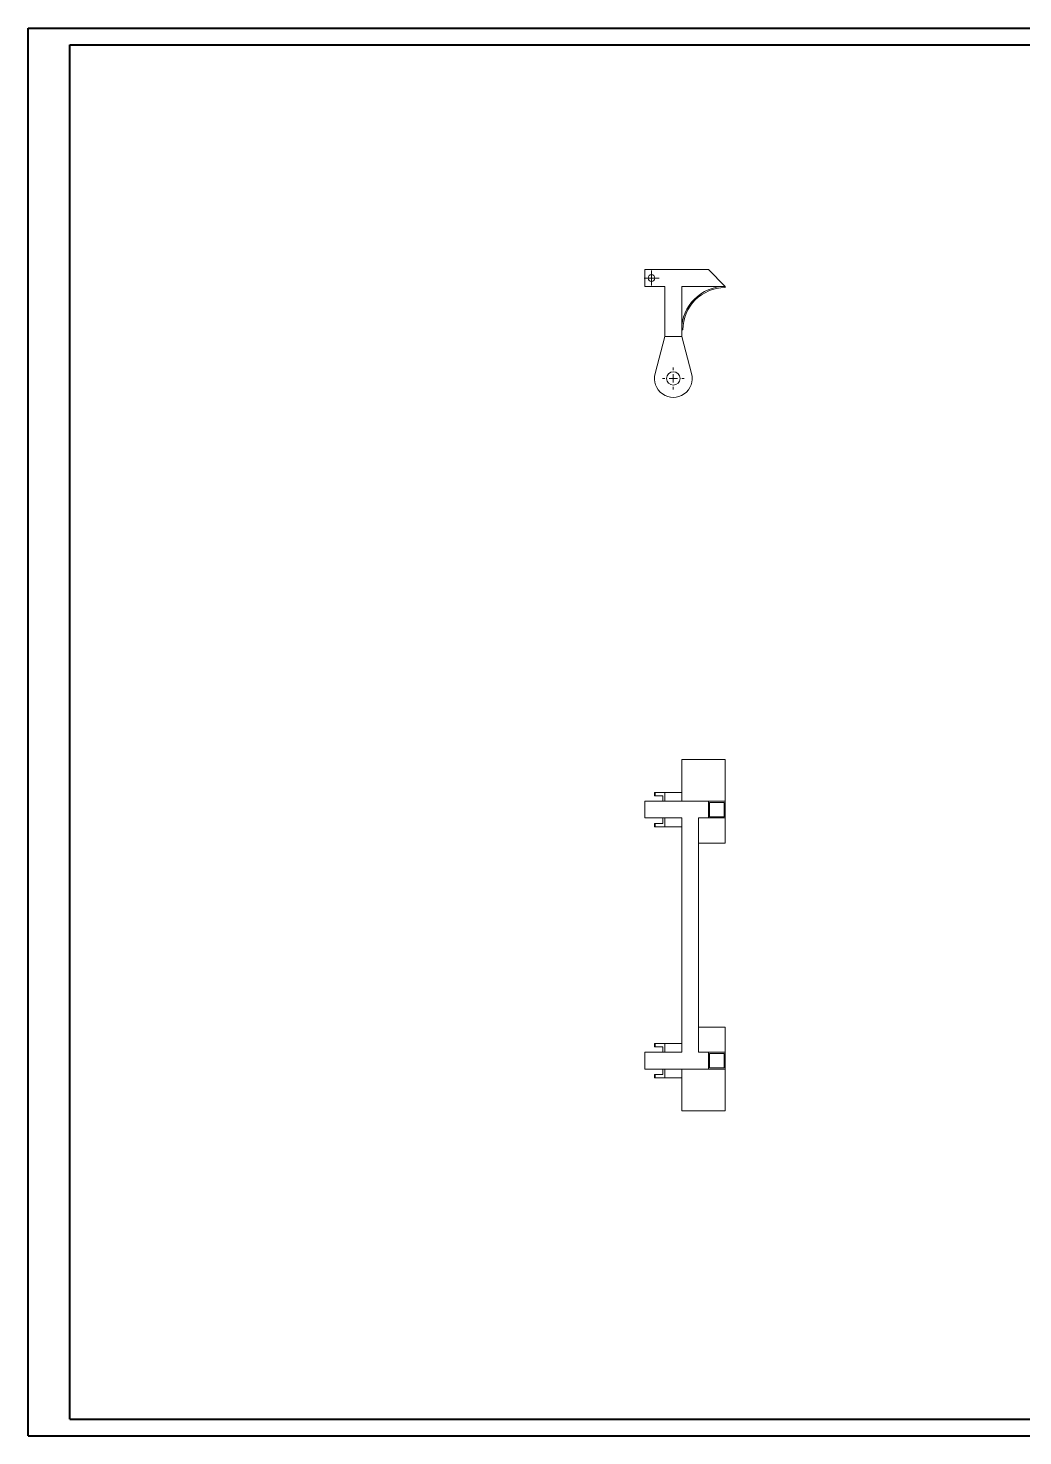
# Model space of a CAD drawing. Header units: millimetres. Extents: x 0 to 1189, y 0 to 841.
# Drawn here: x 0 to 595, y 0 to 841 of the extents above; entities that cross this region are included whole.
import ezdxf

# ---------------------------------------------------------------- set-up
doc = ezdxf.new("R2010")
doc.units = ezdxf.units.MM

# ---------------------------------------------------------------- blocks, each defined once
blk = doc.blocks.new('SW_CENTERMARKSYMBOL_0')
at = {"color": 0, "linetype": 'Continuous', "lineweight": 0}
for p, q in [((-5, 0), (-6.5, 0)), ((0, 0), (-2.5, 0)), ((0, 5), (0, 6.5)), ((0, 0), (0, 2.5)), ((0, 0), (0, -2.5)), ((0, 0), (2.5, 0)), ((5, 0), (6.5, 0)), ((0, -5), (0, -6.5))]:
    blk.add_line(p, q, dxfattribs=at)
blk = doc.blocks.new('SW_CENTERMARKSYMBOL_1')
at = {"color": 0, "linetype": 'Continuous', "lineweight": 0}
for p, q in [((-2.5, 0), (-4.5, 0)), ((0, 0), (-2.5, 0)), ((0, 2.5), (0, 4.5)), ((0, 0), (0, 2.5)), ((0, 0), (0, -2.5)), ((0, 0), (2.5, 0)), ((2.5, 0), (4.5, 0)), ((0, -2.5), (0, -4.5))]:
    blk.add_line(p, q, dxfattribs=at)

msp = doc.modelspace()

# ---------------------------------------------------------------- linework, layer by layer
at = {"color": 7, "linetype": 'Continuous', "lineweight": 40}
for p, q in [((0.08, 0.21), (0.08, 841.21)), ((0.08, 841.21), (1189.08, 841.21)), ((25.08, 10.21), (25.08, 831.21)), ((25.08, 831.21), (1179.08, 831.21)), ((25.08, 10.21), (1179.08, 10.21)), ((0.08, 0.21), (1189.08, 0.21))]:
    msp.add_line(p, q, dxfattribs=at)
at = {"color": 7, "linetype": 'Continuous', "lineweight": 15}
for p, q in [((368.68, 696.93), (368.68, 686.93)), ((406.68, 696.93), (368.68, 696.93)), ((416.68, 686.93), (406.68, 696.93)), ((380.68, 686.93), (368.68, 686.93)), ((380.68, 656.93), (380.68, 686.93)), ((416.68, 686.93), (390.68, 686.93)), ((390.68, 686.93), (390.68, 656.93)), ((416.68, 686.93), (416.68, 686.23)), ((374.77, 634.84), (380.68, 656.93)), ((380.68, 656.93), (390.68, 656.93)), ((391.38, 660.93), (390.68, 660.93)), ((390.68, 656.93), (396.59, 634.84)), ((390.68, 404.38), (390.68, 379.38)), ((390.68, 404.38), (416.68, 404.38)), ((416.68, 404.38), (416.68, 354.38)), ((368.68, 369.38), (368.68, 379.38)), ((406.68, 379.38), (368.68, 379.38)), ((374.39, 384.63), (374.39, 382.63)), ((374.39, 384.63), (374.77, 384.63)), ((374.39, 382.63), (374.77, 382.63)), ((374.77, 384.63), (374.77, 382.63)), ((374.77, 384.63), (380.68, 384.63)), ((374.77, 382.63), (379.34, 382.63)), ((379.34, 382.63), (379.34, 379.38)), ((380.68, 384.63), (380.68, 379.38)), ((380.68, 384.63), (390.68, 384.63)), ((406.68, 369.38), (406.68, 379.38)), ((416.68, 379.38), (406.68, 379.38)), ((415.98, 378.68), (407.38, 378.68)), ((407.38, 378.68), (407.38, 370.08)), ((415.98, 370.08), (415.98, 378.68)), ((416.68, 379.38), (416.68, 369.38)), ((407.38, 370.08), (415.98, 370.08)), ((390.68, 369.38), (368.68, 369.38)), ((374.39, 366.13), (374.39, 364.13)), ((374.77, 366.13), (374.39, 366.13)), ((374.39, 364.13), (374.77, 364.13)), ((374.77, 364.13), (374.77, 366.13)), ((379.34, 366.13), (374.77, 366.13)), ((374.77, 364.13), (380.68, 364.13)), ((379.34, 369.38), (379.34, 366.13)), ((380.68, 364.13), (380.68, 369.38)), ((380.68, 364.13), (390.68, 364.13)), ((390.68, 229.38), (390.68, 369.38)), ((406.68, 369.38), (400.68, 369.38)), ((400.68, 229.38), (400.68, 369.38)), ((416.68, 369.38), (406.68, 369.38)), ((400.68, 354.38), (416.68, 354.38)), ((400.68, 244.38), (416.68, 244.38)), ((416.68, 194.38), (416.68, 244.38)), ((368.68, 229.38), (368.68, 219.38)), ((390.68, 229.38), (368.68, 229.38)), ((374.39, 234.63), (374.39, 232.63)), ((374.39, 234.63), (374.77, 234.63)), ((374.77, 232.63), (374.39, 232.63)), ((374.77, 234.63), (374.77, 232.63)), ((374.77, 234.63), (380.68, 234.63)), ((379.34, 232.63), (374.77, 232.63)), ((379.34, 229.38), (379.34, 232.63)), ((380.68, 234.63), (380.68, 229.38)), ((380.68, 234.63), (390.68, 234.63)), ((406.68, 229.38), (400.68, 229.38)), ((406.68, 229.38), (406.68, 219.38)), ((416.68, 229.38), (406.68, 229.38)), ((407.38, 228.68), (415.98, 228.68)), ((407.38, 220.08), (407.38, 228.68)), ((415.98, 228.68), (415.98, 220.08)), ((416.68, 219.38), (416.68, 229.38)), ((406.68, 219.38), (368.68, 219.38)), ((379.34, 216.13), (379.34, 219.38)), ((380.68, 214.13), (380.68, 219.38)), ((390.68, 194.38), (390.68, 219.38)), ((416.68, 219.38), (406.68, 219.38)), ((415.98, 220.08), (407.38, 220.08)), ((374.39, 216.13), (374.39, 214.13)), ((374.39, 216.13), (374.77, 216.13)), ((374.39, 214.13), (374.77, 214.13)), ((374.77, 216.13), (379.34, 216.13)), ((374.77, 214.13), (374.77, 216.13)), ((374.77, 214.13), (380.68, 214.13)), ((380.68, 214.13), (390.68, 214.13)), ((390.68, 194.38), (416.68, 194.38))]:
    msp.add_line(p, q, dxfattribs=at)
for centre, radius in [((372.68, 691.93), 2), ((385.68, 631.93), 4)]:
    msp.add_circle(centre, radius, dxfattribs=at)
for centre, radius, start, end in [((416.68, 660.93), 26, 90, 180), ((416.68, 660.93), 25.3, 90, 180), ((385.68, 631.93), 11.29, 165.01855, 14.98145)]:
    msp.add_arc(centre, radius, start, end, dxfattribs=at)

# ---------------------------------------------------------------- block references
at = {"color": 7, "linetype": 'Continuous', "lineweight": 0}
for name, p in [('SW_CENTERMARKSYMBOL_1', (372.68, 691.93)), ('SW_CENTERMARKSYMBOL_0', (385.68, 631.93))]:
    msp.add_blockref(name, p, dxfattribs=at)

doc.saveas('drawing.dxf')
